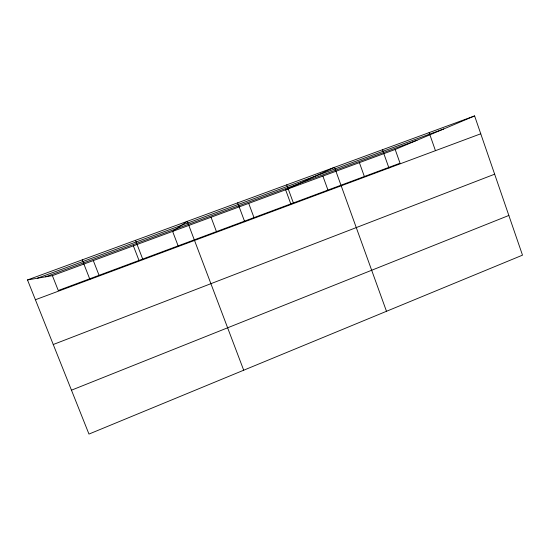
<?xml version="1.0" encoding="UTF-8"?>
<svg xmlns="http://www.w3.org/2000/svg" width="550" height="550" viewBox="0 0 550 550"><rect width="100%" height="100%" fill="white"/><g stroke="black" fill="none" stroke-linecap="round" stroke-linejoin="round"><path stroke-width="0.82" d="M27.5 279.943L52.388 275.646L395.182 149.476L474.609 115.926L522.5 255.159L88.969 434.074L27.5 279.943L474.609 115.926M71.466 390.184L508.846 215.456M53.254 344.513L494.649 174.192M35.399 299.75L480.748 133.794M37.366 278.238L443.664 128.996M45.677 276.808L417.051 140.236M52.388 275.646L58.273 290.51L400.043 163.213L395.182 149.476M82.246 259.861L89.918 279.434M93.301 260.59L99.062 275.316M135.486 240.329L142.938 259.676M133.368 245.843L138.999 260.439M178.124 245.871L172.611 231.399L187.275 221.334L243.698 370.219M211.049 217.25L216.446 231.598M248.71 203.39L253.997 217.607M237.669 202.847L244.716 221.746M286.736 184.848L293.59 203.534M290.799 203.906L285.622 189.798L334.517 167.317L386.485 311.293M322.884 176.083L327.951 190.066M359.397 162.642L364.361 176.502M382.456 149.731L388.939 168.004M429.131 132.612L435.449 150.672"/></g></svg>
